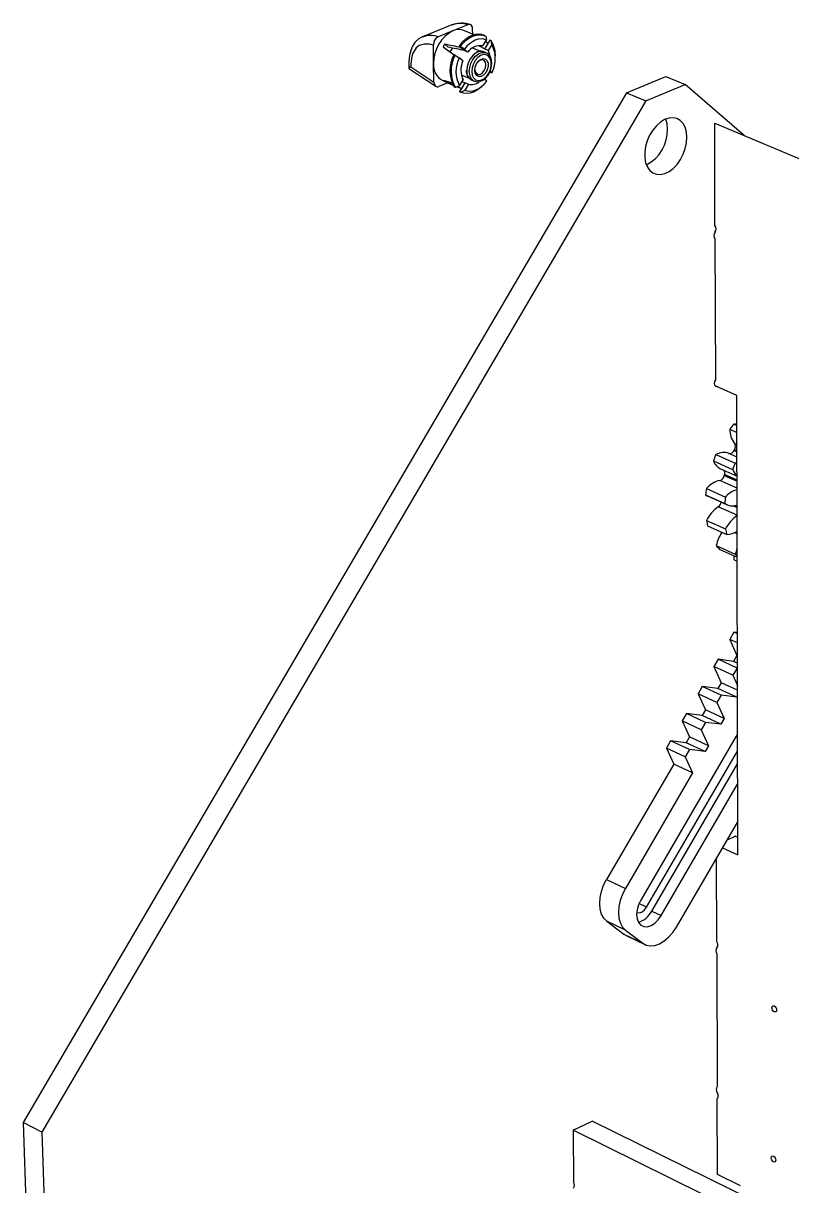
# Model space of a CAD drawing. Extents: x 0 to 145, y 0 to 188.
# Drawn here: x 66.2 to 106.3, y 127.6 to 188.3 of the extents above; entities that cross this region are included whole.
import ezdxf

# ---------------------------------------------------------------- set-up
doc = ezdxf.new("R2010")
doc.units = 0
doc.layers.get('0').update_dxf_attribs({"linetype": 'CONTINUOUS'})

msp = doc.modelspace()

# ---------------------------------------------------------------- linework, layer by layer
at = {"color": 7, "linetype": 'CONTINUOUS'}
for p, q in [((88.525, 188.173), (86.989, 187.549)), ((89.345, 188.18), (88.578, 187.868)), ((88.578, 187.868), (87.809, 187.555)), ((89.681, 187.655), (89.144, 187.882)), ((89.608, 187.686), (89.605, 187.956)), ((90.14, 187.072), (90.322, 187.383)), ((90.256, 187.604), (90.194, 187.63)), ((90.29, 187.589), (90.322, 187.383)), ((90.503, 187.381), (90.413, 187.227)), ((90.565, 187.355), (90.503, 187.381)), ((87.571, 186.153), (87.557, 187.123)), ((88.149, 187.163), (88.334, 187.007)), ((88.955, 187.044), (88.893, 187.07)), ((88.893, 187.07), (88.987, 186.991)), ((89.171, 186.913), (88.955, 187.044)), ((88.987, 186.991), (89.176, 186.832)), ((89.171, 186.913), (89.36, 186.753)), ((89.36, 186.753), (89.176, 186.832)), ((90.002, 186.794), (89.597, 186.966)), ((90.413, 187.227), (90.231, 186.917)), ((90.415, 186.839), (90.231, 186.917)), ((90.273, 187.299), (90.413, 187.227)), ((90.598, 187.149), (90.415, 186.839)), ((90.598, 187.149), (90.565, 187.355)), ((88.687, 186.589), (88.626, 186.615)), ((88.687, 186.589), (88.904, 186.457)), ((89.093, 186.298), (88.904, 186.457)), ((90.316, 186.709), (90.185, 186.764)), ((90.316, 186.709), (90.338, 186.698)), ((90.781, 186.391), (90.785, 186.483)), ((86.279, 185.889), (87.68, 184.97)), ((86.373, 185.979), (87.585, 185.184)), ((87.585, 185.184), (87.571, 186.153)), ((89.011, 185.574), (89.415, 185.401)), ((90.5, 185.714), (90.524, 185.694)), ((90.523, 185.771), (90.615, 185.694)), ((90.585, 185.668), (90.524, 185.694)), ((90.585, 185.668), (90.615, 185.694)), ((88.307, 185.15), (87.846, 184.961)), ((88.042, 185.263), (88.578, 185.034)), ((88.199, 185.257), (88.177, 185.22)), ((88.923, 185), (88.71, 184.898)), ((88.923, 185), (89.106, 185.31)), ((89.198, 185.157), (89.015, 184.847)), ((89.052, 185.218), (89.198, 185.157)), ((89.382, 185.078), (89.198, 185.157)), ((89.382, 185.078), (89.199, 184.768)), ((89.564, 185.289), (89.695, 185.233)), ((89.713, 185.226), (89.695, 185.233)), ((90.183, 185.051), (90.245, 185.118)), ((90.348, 185.24), (90.219, 185.349)), ((97.631, 184.634), (99.682, 185.486)), ((98.64, 184.206), (100.692, 185.06)), ((99.682, 185.486), (100.692, 185.06)), ((103.777, 182.4), (100.692, 185.06)), ((97.631, 184.634), (66.161, 130.921)), ((88.71, 184.898), (88.649, 184.924)), ((88.798, 184.94), (89.015, 184.847)), ((89.015, 184.847), (88.802, 184.939)), ((89.015, 184.847), (88.925, 184.693)), ((88.986, 184.666), (88.925, 184.693)), ((88.925, 184.693), (88.953, 184.68)), ((88.953, 184.68), (89.014, 184.654)), ((88.986, 184.666), (89.199, 184.768)), ((97.631, 184.634), (98.64, 184.206)), ((98.64, 184.206), (67.137, 130.42)), ((102.245, 177.7), (102.231, 183.054)), ((102.231, 183.054), (113.743, 178.182)), ((102.247, 177.014), (102.266, 169.665)), ((103.391, 168.843), (102.248, 169.346)), ((103.433, 144.877), (103.391, 168.843)), ((103.022, 167.077), (103.394, 166.912)), ((103.224, 167.352), (103.394, 167.277)), ((102.296, 165.756), (103.291, 165.313)), ((102.165, 165.429), (103.161, 164.985)), ((102.537, 165.019), (103.398, 164.635)), ((101.797, 163.99), (102.792, 163.544)), ((101.759, 163.66), (102.753, 163.215)), ((101.885, 163.585), (102.879, 163.139)), ((103.396, 163.125), (103.401, 163.126)), ((101.805, 162.325), (102.798, 161.878)), ((101.864, 162.045), (102.857, 161.598)), ((102.315, 161.018), (103.307, 160.57)), ((102.463, 160.829), (103.406, 160.403)), ((103.249, 160.266), (103.406, 160.195)), ((103.236, 156.493), (103.014, 156.113)), ((103.413, 156.412), (103.236, 156.493)), ((103.413, 156.47), (103.236, 156.493)), ((103.414, 155.931), (103.014, 156.113)), ((103.014, 156.113), (103.393, 155.27)), ((103.393, 155.27), (103.219, 154.973)), ((103.415, 155.26), (103.393, 155.27)), ((102.411, 155.078), (102.189, 154.698)), ((103.176, 154.244), (102.189, 154.698)), ((102.189, 154.698), (102.569, 153.856)), ((103.398, 154.625), (102.411, 155.078)), ((103.219, 154.973), (102.411, 155.078)), ((103.416, 154.883), (103.219, 154.973)), ((103.398, 154.625), (103.176, 154.244)), ((103.176, 154.244), (103.418, 153.707)), ((103.416, 154.622), (103.398, 154.625)), ((101.585, 153.662), (101.364, 153.282)), ((102.572, 153.207), (101.585, 153.662)), ((102.395, 153.559), (101.585, 153.662)), ((102.569, 153.856), (102.395, 153.559)), ((103.381, 153.105), (102.395, 153.559)), ((103.418, 153.465), (102.569, 153.856)), ((102.35, 152.827), (101.364, 153.282)), ((101.364, 153.282), (101.745, 152.442)), ((102.572, 153.207), (102.35, 152.827)), ((102.35, 152.827), (102.73, 151.986)), ((103.381, 153.105), (102.572, 153.207)), ((103.419, 153.169), (103.381, 153.105)), ((100.76, 152.245), (100.538, 151.865)), ((101.745, 151.789), (100.76, 152.245)), ((101.571, 152.144), (100.76, 152.245)), ((101.745, 152.442), (101.571, 152.144)), ((102.73, 151.986), (101.745, 152.442)), ((101.523, 151.408), (100.538, 151.865)), ((100.538, 151.865), (100.92, 151.027)), ((101.745, 151.789), (101.523, 151.408)), ((102.556, 151.688), (101.571, 152.144)), ((102.556, 151.688), (101.745, 151.789)), ((102.73, 151.986), (102.556, 151.688)), ((103.422, 151.191), (98.372, 142.52)), ((100.92, 151.027), (100.746, 150.729)), ((101.904, 150.569), (100.92, 151.027)), ((101.523, 151.408), (101.904, 150.569)), ((99.934, 150.828), (99.712, 150.448)), ((100.696, 149.989), (99.712, 150.448)), ((99.712, 150.448), (100.095, 149.612)), ((100.918, 150.37), (99.934, 150.828)), ((100.746, 150.729), (99.934, 150.828)), ((101.731, 150.271), (100.746, 150.729)), ((101.904, 150.569), (101.731, 150.271)), ((98.681, 142.146), (103.424, 150.29)), ((100.918, 150.37), (100.696, 149.989)), ((100.696, 149.989), (101.079, 149.152)), ((101.731, 150.271), (100.918, 150.37)), ((100.095, 149.612), (96.591, 143.598)), ((98.947, 141.944), (103.425, 149.634)), ((101.079, 149.152), (100.095, 149.612)), ((101.079, 149.152), (97.571, 143.131)), ((99.436, 141.71), (103.427, 148.564)), ((100.231, 141.105), (103.43, 146.601)), ((103.316, 145.857), (102.878, 145.652)), ((103.316, 145.857), (103.432, 145.803)), ((102.643, 145.249), (103.433, 144.877)), ((102.345, 140.362), (102.333, 144.716)), ((96.591, 143.598), (97.571, 143.131)), ((98.947, 141.944), (99.436, 141.71)), ((97.585, 140.949), (96.607, 141.418)), ((96.607, 141.418), (97.497, 140.746)), ((97.497, 140.746), (98.474, 140.277)), ((97.616, 140.673), (97.497, 140.746)), ((97.585, 140.949), (98.474, 140.277)), ((97.616, 140.673), (98.593, 140.204)), ((102.347, 139.716), (102.365, 132.802)), ((102.377, 128.214), (102.367, 132.165)), ((94.842, 130.516), (95.836, 130.995)), ((104.345, 126.794), (95.836, 130.995)), ((67.137, 130.42), (66.161, 130.921)), ((66.161, 130.921), (67.678, 85.067)), ((67.137, 130.42), (68.618, 84.528)), ((94.842, 130.516), (94.866, 127.812)), ((103.351, 126.304), (94.842, 130.516)), ((103.584, 127.618), (102.377, 128.214))]:
    msp.add_line(p, q, dxfattribs=at)
at = {"color": 8, "linetype": 'CONTINUOUS'}
for p, q in [((103.268, 166.342), (103.395, 166.285)), ((103.397, 165.629), (102.977, 165.815)), ((103.239, 165.968), (103.396, 165.898)), ((103.396, 165.944), (103.259, 166.005)), ((103.4, 164.005), (102.499, 164.408)), ((102.73, 164.671), (103.399, 164.372)), ((103.399, 164.417), (102.74, 164.711)), ((103.402, 162.596), (102.42, 163.037)), ((103.214, 163.087), (103.401, 163.003)), ((103.401, 163.04), (103.277, 163.095)), ((103.404, 161.618), (103.259, 161.683)), ((98.681, 142.146), (98.28, 142.338))]:
    msp.add_line(p, q, dxfattribs=at)
at = {"color": 7, "linetype": 'CONTINUOUS'}
for points in [[(89.605, 187.956), (89.589, 188.06), (89.545, 188.139), (89.479, 188.186), (89.399, 188.194), (89.345, 188.18)], [(86.991, 187.547), (86.957, 187.536), (86.769, 187.425), (86.597, 187.259), (86.471, 187.066), (86.377, 186.837), (86.315, 186.577), (86.281, 186.268), (86.27, 185.928), (86.271, 185.892)], [(90.194, 187.63), (90.075, 187.669), (89.909, 187.686), (89.735, 187.668), (89.558, 187.613), (89.381, 187.523), (89.208, 187.401), (89.044, 187.249), (88.893, 187.07)], [(88.955, 187.044), (89.106, 187.223), (89.27, 187.375), (89.442, 187.497), (89.619, 187.587), (89.797, 187.642), (89.97, 187.66), (90.136, 187.643), (90.29, 187.589)], [(90.322, 187.383), (90.189, 187.425), (90.046, 187.438), (89.897, 187.42), (89.744, 187.372), (89.592, 187.296), (89.444, 187.192), (89.302, 187.063), (89.171, 186.913)], [(87.557, 187.123), (87.354, 187.16), (87.072, 187.165), (86.814, 187.091), (86.663, 186.982), (86.474, 186.67), (86.408, 186.413), (86.378, 186.129), (86.373, 185.979)], [(88.612, 186.614), (88.5, 186.695), (88.28, 186.853), (88.06, 187.011)], [(88.423, 186.749), (88.494, 186.867), (88.572, 186.965)], [(90.231, 186.917), (89.964, 187.058), (89.914, 187.084)], [(89.556, 185.734), (89.581, 185.552), (89.65, 185.406), (89.755, 185.307), (89.889, 185.264), (90.038, 185.282), (90.19, 185.359), (90.331, 185.488), (90.448, 185.657), (90.532, 185.852), (90.575, 186.055), (90.573, 186.248), (90.525, 186.414), (90.438, 186.538), (90.317, 186.61), (90.174, 186.623), (90.022, 186.575), (89.874, 186.471), (89.743, 186.32), (89.641, 186.136), (89.576, 185.935), (89.556, 185.734)], [(89.716, 185.8), (89.738, 185.971), (89.804, 186.138), (89.906, 186.279), (90.03, 186.375), (90.159, 186.412), (90.276, 186.386), (90.364, 186.301), (90.413, 186.167), (90.415, 186.004), (90.37, 185.832), (90.284, 185.675), (90.17, 185.555), (90.041, 185.487), (89.916, 185.481), (89.812, 185.537), (89.742, 185.649), (89.716, 185.8)], [(89.718, 185.23), (89.825, 185.201), (89.977, 185.216), (90.131, 185.281), (90.279, 185.395), (90.409, 185.55), (90.511, 185.734), (90.578, 185.935), (90.606, 186.139), (90.591, 186.333), (90.531, 186.504), (90.43, 186.636), (90.339, 186.691)], [(89.719, 185.852), (89.742, 185.722), (89.806, 185.629), (89.901, 185.588), (90.011, 185.606), (90.121, 185.679), (90.213, 185.796), (90.274, 185.94), (90.294, 186.088), (90.271, 186.219), (90.207, 186.311), (90.113, 186.352), (90.002, 186.335), (89.896, 186.265)], [(86.373, 185.979), (86.372, 185.978), (86.299, 185.924), (86.276, 185.893), (86.281, 185.892)], [(87.585, 185.184), (87.591, 185.122), (87.606, 185.067), (87.631, 185.02), (87.663, 184.983), (87.703, 184.958), (87.747, 184.946), (87.796, 184.947), (87.846, 184.961)], [(88.593, 185.032), (88.456, 185.093), (88.177, 185.22)], [(90.183, 185.051), (90.168, 185.036), (90.005, 184.884), (89.833, 184.761), (89.657, 184.671), (89.479, 184.616), (89.306, 184.596), (89.14, 184.613), (88.986, 184.666)], [(89.199, 184.768), (89.333, 184.726), (89.476, 184.714), (89.625, 184.732), (89.777, 184.78), (89.929, 184.857), (90.077, 184.961), (90.218, 185.089), (90.348, 185.24)], [(100.782, 182.31), (100.759, 182.584), (100.691, 182.829), (100.582, 183.033), (100.436, 183.189), (100.258, 183.29), (100.058, 183.332), (99.841, 183.313), (99.618, 183.234), (99.397, 183.099), (99.188, 182.912), (98.998, 182.681), (98.837, 182.416), (98.711, 182.127), (98.624, 181.828), (98.58, 181.529), (98.582, 181.243), (98.628, 180.982), (98.718, 180.757), (98.847, 180.577), (99.01, 180.449), (99.201, 180.378), (99.41, 180.367), (99.631, 180.417), (99.854, 180.525), (100.069, 180.688), (100.269, 180.897), (100.444, 181.146), (100.588, 181.423), (100.695, 181.717), (100.761, 182.017), (100.782, 182.31)], [(99.775, 182.738), (99.751, 183.012), (99.684, 183.254)], [(102.266, 169.665), (102.226, 169.569), (102.212, 169.471), (102.226, 169.386), (102.267, 169.326), (102.329, 169.301), (102.351, 169.301)], [(103.291, 165.313), (103.382, 165.355), (103.397, 165.361)], [(101.759, 163.66), (101.826, 163.615), (101.885, 163.585)], [(103.249, 160.266), (103.247, 160.378), (103.251, 160.473)], [(96.607, 141.418), (96.45, 141.579), (96.332, 141.791), (96.259, 142.046), (96.232, 142.336), (96.254, 142.648), (96.323, 142.971), (96.437, 143.292), (96.591, 143.598)], [(97.571, 143.131), (97.416, 142.824), (97.303, 142.502), (97.233, 142.179), (97.211, 141.867), (97.238, 141.577), (97.311, 141.321), (97.428, 141.109), (97.585, 140.949)], [(98.372, 142.52), (98.254, 142.273), (98.181, 142.015), (98.157, 141.764), (98.184, 141.536), (98.26, 141.349), (98.38, 141.213), (98.536, 141.14), (98.716, 141.132), (98.91, 141.192), (99.103, 141.314), (99.283, 141.491), (99.436, 141.71)], [(98.189, 141.876), (98.203, 141.87), (98.321, 141.858), (98.451, 141.904), (98.576, 142.005), (98.681, 142.146)], [(98.474, 140.277), (98.664, 140.175), (98.88, 140.134), (99.113, 140.157), (99.356, 140.242), (99.598, 140.386), (99.83, 140.583), (100.044, 140.826), (100.231, 141.105)], [(105.214, 136.904), (105.223, 136.958), (105.25, 136.994), (105.29, 137.008), (105.336, 136.997), (105.383, 136.963), (105.423, 136.911), (105.45, 136.849), (105.459, 136.787), (105.45, 136.733), (105.423, 136.696), (105.383, 136.682), (105.336, 136.693), (105.29, 136.727), (105.25, 136.78), (105.223, 136.842), (105.214, 136.904)], [(102.367, 132.165), (102.406, 132.219), (102.419, 132.298), (102.405, 132.391), (102.366, 132.483), (102.346, 132.514)], [(105.178, 129.071), (105.188, 129.124), (105.214, 129.159), (105.253, 129.173), (105.3, 129.161), (105.347, 129.127), (105.386, 129.075), (105.412, 129.014), (105.422, 128.952), (105.412, 128.899), (105.386, 128.863), (105.347, 128.85), (105.3, 128.861), (105.253, 128.895), (105.214, 128.947), (105.188, 129.009), (105.178, 129.071)]]:
    msp.add_lwpolyline(points, dxfattribs=at)
at = {"color": 8, "linetype": 'CONTINUOUS'}
for points in [[(90.185, 186.764), (90.106, 186.787), (89.948, 186.782), (89.784, 186.715), (89.628, 186.592), (89.491, 186.423), (89.386, 186.222), (89.32, 186.005), (89.3, 185.79)], [(89.431, 185.734), (89.451, 185.949), (89.517, 186.166), (89.622, 186.367), (89.759, 186.536), (89.916, 186.659), (90.08, 186.726), (90.237, 186.732), (90.316, 186.709)]]:
    msp.add_lwpolyline(points, dxfattribs=at)
at = {"color": 7, "linetype": 'CONTINUOUS'}
for centre, radius, start, end in [((89.022, 186.807), 1.45, 72.50154, 109.98178), ((88.032, 187.136), 0.475, 117.98727, 181.50416), ((89.455, 186.199), 1.885, 117.74505, 181.3965), ((88.879, 187.202), 0.73, 68.70356, 114.32952), ((89.896, 186.035), 2.08, 147.148, 151.99427), ((68.678, 90.026), 99.069, 78.17095, 78.66534), ((73.687, 114.513), 73.959, 77.91166, 78.57734), ((89.991, 186.322), 0.764, 78.76611, 145.65939), ((90.011, 186.409), 0.388, 71.86705, 121.26788), ((89.687, 186.427), 0.836, 6.66155, 29.47521), ((89.398, 186.597), 1.392, 355.30207, 33.03539), ((89.222, 186.405), 1.564, 332.96304, 28.41186), ((90.17, 185.791), 1.751, 151.90552, 209.65125), ((90.232, 185.764), 1.751, 151.90458, 209.64657), ((90.295, 185.747), 1.562, 152.93975, 208.59165), ((90.173, 185.818), 1.182, 156.04577, 205.46846), ((88.49, 186.07), 0.923, 174.82696, 240.96671), ((89.767, 185.75), 0.497, 172.44535, 250.56856), ((89.806, 185.737), 0.509, 173.98752, 241.66571), ((95.258, 205.705), 21.632, 250.63344, 251.94559), ((88.559, 185.769), 0.669, 224.85258, 235.16708), ((89.542, 185.704), 0.646, 255.61874, 308.80238), ((97.694, 182.703), 2.082, 298.09199, 0.97303), ((102.013, 177.528), 0.289, 323.68755, 36.61911), ((102.485, 177.187), 0.294, 143.29202, 215.95185), ((108.594, 163.203), 6.786, 142.30575, 145.18921), ((104.141, 167.042), 1.119, 178.23985, 218.70567), ((103.227, 166.689), 0.663, 75.41224, 90.21221), ((103.003, 166.18), 0.31, 325.63443, 31.53513), ((109.177, 162.835), 7.476, 156.99846, 159.70182), ((102.698, 165.075), 0.792, 69.29176, 120.52566), ((103.018, 166.045), 0.234, 259.92869, 340.6806), ((108.018, 163.361), 5.444, 150.94998, 151.38965), ((102.848, 165.675), 0.726, 199.8332, 244.61346), ((102.494, 164.797), 0.261, 340.71367, 33.73709), ((110.195, 162.381), 7.5, 156.99141, 159.68946), ((103.898, 165.267), 0.789, 200.97958, 230.7368), ((102.784, 163.129), 1.31, 102.55114, 138.9179), ((102.393, 164.733), 0.342, 288.1143, 349.56508), ((107.909, 163.364), 5.342, 165.39821, 165.83986), ((107.968, 163.106), 6.234, 171.85146, 174.90124), ((103.815, 162.641), 1.365, 107.71255, 138.57192), ((102.183, 163.359), 0.4, 306.36303, 348.04756), ((108.978, 162.655), 6.251, 171.81696, 174.86194), ((103.158, 163.769), 0.687, 233.83695, 290.23798), ((103.57, 161.421), 1.983, 125.4259, 152.86028), ((104.568, 160.971), 1.989, 125.47562, 152.86427), ((105.784, 163.018), 4.04, 189.88054, 193.94808), ((104.618, 160.454), 2.371, 148.0221, 166.24557), ((106.783, 162.568), 4.044, 189.82453, 193.88992), ((102.857, 162.591), 0.993, 269.97771, 303.36061), ((104.251, 162.374), 2.363, 215.03014, 220.8342), ((105.583, 160.014), 2.343, 158.40197, 166.27041), ((105.265, 161.941), 2.389, 214.99877, 218.92042), ((97.952, 142.443), 1.113, 285.4257, 333.36967), ((102.136, 140.2), 0.264, 322.51292, 37.79374), ((102.565, 139.879), 0.272, 141.66732, 216.74715), ((102.568, 132.643), 0.257, 141.91723, 218.38943), ((94.66, 127.651), 0.262, 322.87474, 38.15691)]:
    msp.add_arc(centre, radius, start, end, dxfattribs=at)
at = {"color": 8, "linetype": 'CONTINUOUS'}
for centre, radius, start, end in [((88.958, 187.087), 1.159, 70.47982, 111.77065), ((87.422, 186.381), 1.236, 71.77194, 110.29906), ((89.937, 185.681), 0.509, 173.97715, 241.66143)]:
    msp.add_arc(centre, radius, start, end, dxfattribs=at)

doc.saveas('drawing.dxf')
